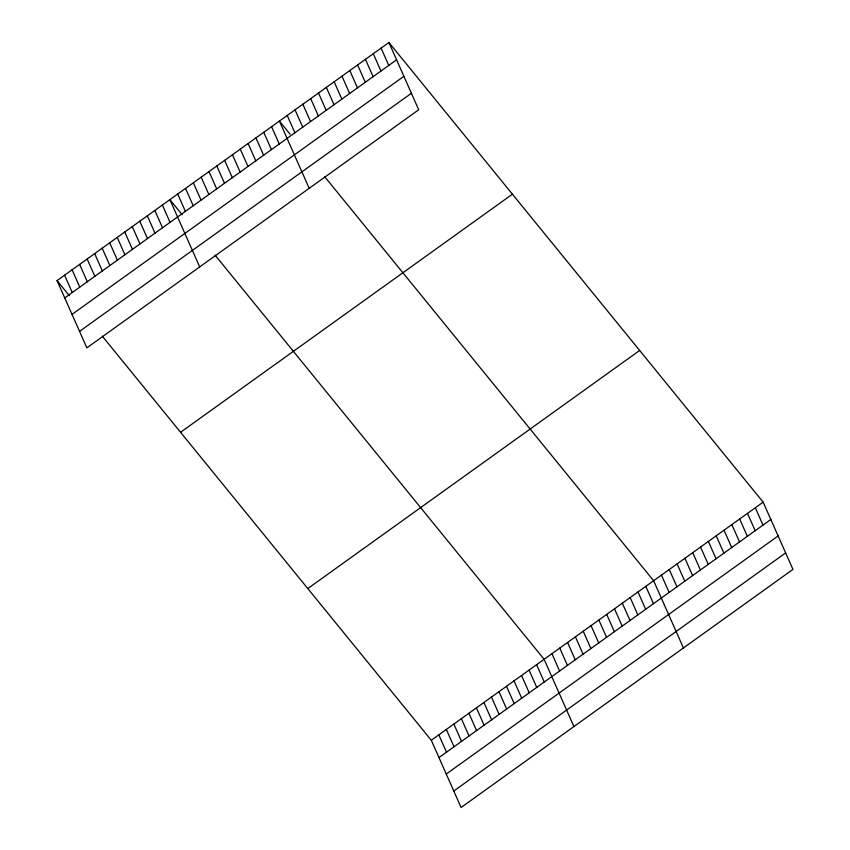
<?xml version="1.0" encoding="UTF-8"?>
<svg xmlns="http://www.w3.org/2000/svg" width="850" height="850" viewBox="0 0 850 850"><rect width="100%" height="100%" fill="white"/><g stroke="black" fill="none" stroke-linecap="round" stroke-linejoin="round"><path stroke-width="1.27" d="M388.918 42.5L418.71 109.746L86.859 347.852L57.056 280.596L388.918 42.5L763.141 502.148L792.944 569.404L461.082 807.5L431.29 740.254L102.319 336.186M64.738 297.925L396.589 59.819M72.037 314.394L403.888 76.298M79.56 331.373L411.411 93.277M180.551 432.289L512.412 194.183M307.796 588.572L639.646 350.466M431.29 740.254L763.141 502.148M438.961 757.573L770.822 519.477M446.261 774.053L778.122 535.946M453.783 791.021L785.644 552.925M290.137 134.268L279.406 121.072L309.198 188.317M324.658 176.662L653.629 580.72L683.432 647.976M182.166 214.721L169.894 199.644L199.686 266.889M215.146 255.234L544.117 659.303L573.92 726.548M57.056 280.596L69.328 295.672M755.321 507.769L762.992 525.087M747.501 513.379L755.172 530.697M739.67 518.989L747.352 536.308M731.85 524.599L739.532 541.928M724.03 530.209L731.701 547.538M716.21 535.829L723.881 553.148M708.39 541.439L716.061 558.758M700.559 547.049L708.241 564.379M692.739 552.659L700.421 569.989M684.919 558.28L692.591 575.599M677.099 563.89L684.771 581.209M669.269 569.5L676.951 586.819M661.449 575.11L669.131 592.439M645.809 586.341L653.48 603.659M637.989 591.951L645.66 609.269M630.158 597.561L637.84 614.89M381.087 48.11L388.769 65.439M622.338 603.171L630.02 620.5M373.267 53.72L380.949 71.049M614.518 608.791L622.189 626.11M365.447 59.341L373.118 76.659M606.698 614.401L614.369 631.72M357.627 64.951L365.298 82.269M598.878 620.011L606.549 637.33M349.796 70.561L357.478 87.89M591.048 625.621L598.729 642.951M341.976 76.171L349.658 93.5M583.227 631.231L590.909 648.561M334.156 81.791L341.838 99.11M575.407 636.852L583.079 654.171M326.336 87.401L334.007 104.72M567.588 642.462L575.259 659.781M318.516 93.011L326.188 110.33M559.757 648.072L567.439 665.401M310.686 98.621L318.368 115.951M551.937 653.682L559.619 671.011M302.866 104.231L310.547 121.561M295.046 109.852L302.717 127.171M536.594 664.7L544.276 682.019M287.226 115.462L294.897 132.781M529.072 670.087L536.754 687.416M521.549 675.484L529.231 692.814M271.575 126.682L279.257 144.011M514.027 680.882L521.709 698.211M263.755 132.303L271.437 149.621M506.504 686.279L514.186 703.609M255.935 137.913L263.606 155.231M498.982 691.677L506.664 709.006M248.115 143.523L255.786 160.841M491.459 697.074L499.141 714.404M240.284 149.133L247.966 166.462M483.937 702.472L491.619 719.801M232.464 154.742L240.146 172.072M476.414 707.869L484.096 725.199M224.644 160.363L232.326 177.682M468.902 713.267L476.574 730.596M216.824 165.973L224.496 183.292M461.38 718.664L469.051 735.983M453.858 724.062L461.529 741.381M209.004 171.583L216.676 188.913M446.335 729.459L454.006 746.778M201.174 177.193L208.856 194.523M438.812 734.857L446.484 752.176M193.354 182.814L201.036 200.133M185.534 188.424L193.205 205.742M177.714 194.034L185.385 211.352M162.371 205.041L170.042 222.371M154.849 210.439L162.52 227.768M147.326 215.836L154.998 233.166M139.804 221.234L147.475 238.553M132.281 226.631L139.952 243.95M124.759 232.029L132.43 249.347M117.236 237.426L124.907 254.745M109.714 242.824L117.385 260.142M102.191 248.221L109.863 265.54M94.669 253.619L102.351 270.938M87.146 259.016L94.828 276.335M79.624 264.414L87.306 281.733M72.101 269.811L79.783 287.13M64.579 275.198L72.261 292.527"/></g></svg>
